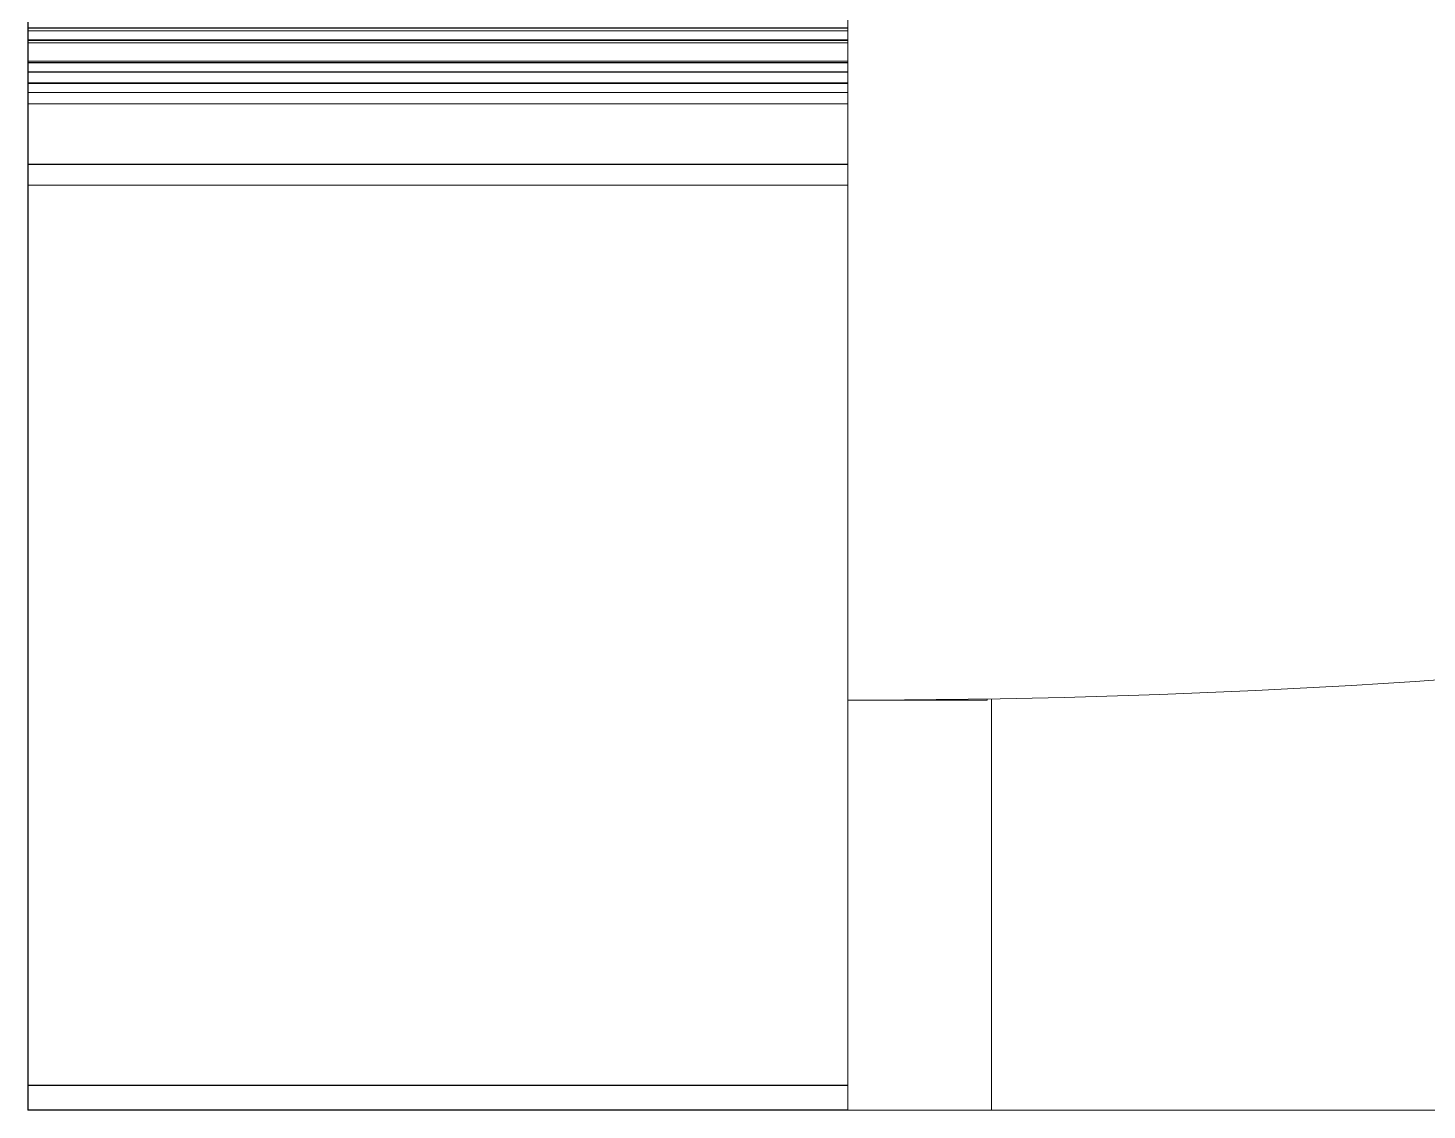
# Model space of a CAD drawing. Header units: millimetres. Extents: x 1359 to 3577, y 1336 to 3557.
# Drawn here: x 2546.57 to 2563.64, y 3183.08 to 3196.28 of the extents above; entities that cross this region are included whole.
import ezdxf

# ---------------------------------------------------------------- set-up
doc = ezdxf.new("R2010")
doc.units = ezdxf.units.MM
doc.set_wipeout_variables(frame=1)
doc.layers.add('000-PI-Oprema', color=30, linetype='Continuous', lineweight=5)
doc.layers.add('002-PI-Kabelska kanalica', color=150, linetype='Continuous')

msp = doc.modelspace()

# ---------------------------------------------------------------- linework, layer by layer
for p, q in [((2546.571, 3196.35), (2546.571, 3196.126)), ((2546.571, 3196.126), (2546.571, 3195.853)), ((2706.571, 3196.126), (2546.571, 3196.126)), ((2546.571, 3195.853), (2546.571, 3195.741)), ((2706.571, 3195.853), (2546.571, 3195.853)), ((2546.571, 3195.741), (2546.571, 3195.605)), ((2706.571, 3195.741), (2546.571, 3195.741)), ((2546.571, 3195.605), (2546.571, 3194.613)), ((2706.571, 3195.605), (2546.571, 3195.605)), ((2546.571, 3194.613), (2546.571, 3183.383)), ((2706.571, 3194.613), (2546.571, 3194.613)), ((2546.571, 3183.383), (2546.571, 3183.083)), ((2706.571, 3183.383), (2546.571, 3183.383)), ((2706.571, 3183.083), (2546.571, 3183.083))]:
    msp.add_line(p, q)
at = {"layer": '002-PI-Kabelska kanalica', "color": 0, "linetype": 'ByBlock', "lineweight": 0}
for p, q in [((2546.571, 3196.35), (2546.571, 3196.126)), ((2546.571, 3196.35), (2546.571, 3196.126)), ((2546.571, 3196.35), (2546.571, 3196.126)), ((2546.571, 3196.281), (2546.571, 3196.173)), ((2546.571, 3196.281), (2546.571, 3196.173)), ((2546.571, 3196.281), (2546.571, 3196.173)), ((2546.571, 3196.281), (2546.571, 3196.173)), ((2546.571, 3196.281), (2546.571, 3196.173)), ((2546.571, 3196.281), (2546.571, 3196.173)), ((2546.571, 3196.278), (2546.571, 3196.28)), ((2546.571, 3196.278), (2546.571, 3196.28)), ((2556.571, 3196.28), (2546.571, 3196.28)), ((2546.571, 3196.278), (2546.571, 3196.28)), ((2546.571, 3196.278), (2546.571, 3196.28)), ((2546.571, 3196.278), (2546.571, 3196.28)), ((2546.571, 3196.278), (2546.571, 3196.28)), ((2556.571, 3196.28), (2546.571, 3196.28)), ((2546.571, 3196.28), (2546.571, 3196.278)), ((2546.571, 3196.28), (2546.571, 3196.278)), ((2546.571, 3196.28), (2546.571, 3196.278)), ((2546.571, 3196.28), (2546.571, 3196.278)), ((2546.571, 3196.28), (2546.571, 3196.278)), ((2546.571, 3196.28), (2546.571, 3196.278)), ((2546.571, 3196.28), (2546.571, 3196.278)), ((2546.571, 3196.28), (2546.571, 3196.278)), ((2546.571, 3196.28), (2546.571, 3196.278)), ((2546.571, 3196.278), (2546.571, 3196.244)), ((2546.571, 3196.278), (2546.571, 3196.244)), ((2556.571, 3196.278), (2546.571, 3196.278)), ((2546.571, 3196.278), (2546.571, 3196.244)), ((2546.571, 3196.278), (2546.571, 3196.244)), ((2546.571, 3196.278), (2546.571, 3196.244)), ((2546.571, 3196.278), (2546.571, 3196.244)), ((2556.571, 3196.278), (2546.571, 3196.278)), ((2546.571, 3196.278), (2546.571, 3196.244)), ((2546.571, 3196.278), (2546.571, 3196.244)), ((2546.571, 3196.278), (2546.571, 3196.244)), ((2546.571, 3196.278), (2546.571, 3196.244)), ((2546.571, 3196.278), (2546.571, 3196.244)), ((2546.571, 3196.278), (2546.571, 3196.244)), ((2546.571, 3196.278), (2546.571, 3196.244)), ((2546.571, 3196.278), (2546.571, 3196.244)), ((2546.571, 3196.278), (2546.571, 3196.244)), ((2546.571, 3196.244), (2546.571, 3196.136)), ((2546.571, 3196.244), (2546.571, 3196.136)), ((2556.571, 3196.244), (2546.571, 3196.244)), ((2546.571, 3196.244), (2546.571, 3196.136)), ((2546.571, 3196.244), (2546.571, 3196.136)), ((2546.571, 3196.244), (2546.571, 3196.136)), ((2546.571, 3196.244), (2546.571, 3196.136)), ((2556.571, 3196.244), (2546.571, 3196.244)), ((2546.571, 3196.244), (2546.571, 3196.136)), ((2546.571, 3196.244), (2546.571, 3196.136)), ((2546.571, 3196.244), (2546.571, 3196.136)), ((2546.571, 3196.244), (2546.571, 3196.136)), ((2546.571, 3196.244), (2546.571, 3196.136)), ((2546.571, 3196.244), (2546.571, 3196.136)), ((2546.571, 3196.244), (2546.571, 3196.136)), ((2546.571, 3196.244), (2546.571, 3196.136)), ((2546.571, 3196.244), (2546.571, 3196.136)), ((2546.571, 3196.171), (2546.571, 3196.173)), ((2546.571, 3196.171), (2546.571, 3196.173)), ((2546.571, 3196.171), (2546.571, 3196.173)), ((2546.571, 3196.173), (2546.571, 3196.171)), ((2546.571, 3196.173), (2546.571, 3196.171)), ((2546.571, 3196.173), (2546.571, 3196.171)), ((2546.571, 3196.171), (2546.571, 3196.137)), ((2546.571, 3196.171), (2546.571, 3196.137)), ((2546.571, 3196.171), (2546.571, 3196.137)), ((2546.571, 3196.171), (2546.571, 3196.137)), ((2546.571, 3196.171), (2546.571, 3196.137)), ((2546.571, 3196.171), (2546.571, 3196.137)), ((2546.571, 3196.137), (2546.571, 3196.03)), ((2546.571, 3196.137), (2546.571, 3196.03)), ((2546.571, 3196.137), (2546.571, 3196.03)), ((2546.571, 3196.137), (2546.571, 3196.03)), ((2546.571, 3196.137), (2546.571, 3196.03)), ((2546.571, 3196.137), (2546.571, 3196.03)), ((2546.571, 3196.136), (2546.571, 3196.134)), ((2546.571, 3196.136), (2546.571, 3196.134)), ((2556.571, 3196.136), (2546.571, 3196.136)), ((2546.571, 3196.136), (2546.571, 3196.134)), ((2546.571, 3196.136), (2546.571, 3196.134)), ((2546.571, 3196.136), (2546.571, 3196.134)), ((2546.571, 3196.136), (2546.571, 3196.134)), ((2556.571, 3196.136), (2546.571, 3196.136)), ((2546.571, 3196.134), (2546.571, 3196.1)), ((2546.571, 3196.134), (2546.571, 3196.1)), ((2556.571, 3196.134), (2546.571, 3196.134)), ((2546.571, 3196.134), (2546.571, 3196.1)), ((2546.571, 3196.134), (2546.571, 3196.1)), ((2546.571, 3196.134), (2546.571, 3196.1)), ((2546.571, 3196.134), (2546.571, 3196.1)), ((2556.571, 3196.134), (2546.571, 3196.134)), ((2546.571, 3196.126), (2546.571, 3195.853)), ((2556.571, 3196.126), (2546.571, 3196.126)), ((2546.571, 3196.126), (2546.571, 3195.853)), ((2546.571, 3196.126), (2546.571, 3195.853)), ((2556.571, 3196.126), (2546.571, 3196.126)), ((2546.571, 3196.1), (2546.571, 3195.876)), ((2546.571, 3196.1), (2546.571, 3195.876)), ((2556.571, 3196.1), (2546.571, 3196.1)), ((2546.571, 3196.1), (2546.571, 3195.876)), ((2546.571, 3196.1), (2546.571, 3195.876)), ((2546.571, 3196.1), (2546.571, 3195.876)), ((2546.571, 3196.1), (2546.571, 3195.876)), ((2556.571, 3196.1), (2546.571, 3196.1)), ((2546.571, 3196.028), (2546.571, 3196.03)), ((2546.571, 3196.028), (2546.571, 3196.03)), ((2546.571, 3196.028), (2546.571, 3196.03)), ((2546.571, 3196.03), (2546.571, 3196.028)), ((2546.571, 3196.03), (2546.571, 3196.028)), ((2546.571, 3196.03), (2546.571, 3196.028)), ((2546.571, 3196.028), (2546.571, 3195.994)), ((2546.571, 3196.028), (2546.571, 3195.994)), ((2546.571, 3196.028), (2546.571, 3195.994)), ((2546.571, 3196.028), (2546.571, 3195.994)), ((2546.571, 3196.028), (2546.571, 3195.994)), ((2546.571, 3196.028), (2546.571, 3195.994)), ((2546.571, 3195.994), (2546.571, 3195.886)), ((2546.571, 3195.994), (2546.571, 3195.886)), ((2546.571, 3195.994), (2546.571, 3195.886)), ((2546.571, 3195.994), (2546.571, 3195.886)), ((2546.571, 3195.994), (2546.571, 3195.886)), ((2546.571, 3195.994), (2546.571, 3195.886)), ((2546.571, 3195.886), (2546.571, 3195.884)), ((2546.571, 3195.886), (2546.571, 3195.884)), ((2546.571, 3195.886), (2546.571, 3195.884)), ((2546.571, 3195.884), (2546.571, 3195.85)), ((2546.571, 3195.884), (2546.571, 3195.85)), ((2546.571, 3195.884), (2546.571, 3195.85)), ((2546.571, 3195.876), (2546.571, 3195.603)), ((2546.571, 3195.876), (2546.571, 3195.603)), ((2556.571, 3195.876), (2546.571, 3195.876)), ((2546.571, 3195.876), (2546.571, 3195.603)), ((2546.571, 3195.876), (2546.571, 3195.603)), ((2546.571, 3195.876), (2546.571, 3195.603)), ((2546.571, 3195.876), (2546.571, 3195.603)), ((2556.571, 3195.876), (2546.571, 3195.876)), ((2546.571, 3195.853), (2546.571, 3195.741)), ((2556.571, 3195.853), (2546.571, 3195.853)), ((2546.571, 3195.853), (2546.571, 3195.741)), ((2546.571, 3195.853), (2546.571, 3195.741)), ((2556.571, 3195.853), (2546.571, 3195.853)), ((2546.571, 3195.85), (2546.571, 3195.626)), ((2546.571, 3195.85), (2546.571, 3195.626)), ((2546.571, 3195.85), (2546.571, 3195.626)), ((2546.571, 3195.741), (2546.571, 3195.605)), ((2556.571, 3195.741), (2546.571, 3195.741)), ((2546.571, 3195.741), (2546.571, 3195.605)), ((2546.571, 3195.741), (2546.571, 3195.605)), ((2556.571, 3195.741), (2546.571, 3195.741)), ((2546.571, 3195.626), (2546.571, 3195.353)), ((2546.571, 3195.626), (2546.571, 3195.353)), ((2546.571, 3195.626), (2546.571, 3195.353)), ((2546.571, 3195.605), (2546.571, 3194.613)), ((2556.571, 3195.605), (2546.571, 3195.605)), ((2546.571, 3195.605), (2546.571, 3194.613)), ((2546.571, 3195.605), (2546.571, 3194.613)), ((2556.571, 3195.605), (2546.571, 3195.605)), ((2546.571, 3195.603), (2546.571, 3195.491)), ((2546.571, 3195.603), (2546.571, 3195.491)), ((2556.571, 3195.603), (2546.571, 3195.603)), ((2546.571, 3195.603), (2546.571, 3195.491)), ((2546.571, 3195.603), (2546.571, 3195.491)), ((2546.571, 3195.603), (2546.571, 3195.491)), ((2546.571, 3195.603), (2546.571, 3195.491)), ((2556.571, 3195.603), (2546.571, 3195.603)), ((2546.571, 3195.491), (2546.571, 3195.355)), ((2546.571, 3195.491), (2546.571, 3195.355)), ((2556.571, 3195.491), (2546.571, 3195.491)), ((2546.571, 3195.491), (2546.571, 3195.355)), ((2546.571, 3195.491), (2546.571, 3195.355)), ((2546.571, 3195.491), (2546.571, 3195.355)), ((2546.571, 3195.491), (2546.571, 3195.355)), ((2556.571, 3195.491), (2546.571, 3195.491)), ((2546.571, 3195.355), (2546.571, 3194.363)), ((2546.571, 3195.355), (2546.571, 3194.363)), ((2556.571, 3195.355), (2546.571, 3195.355)), ((2546.571, 3195.355), (2546.571, 3194.363)), ((2546.571, 3195.355), (2546.571, 3194.363)), ((2546.571, 3195.355), (2546.571, 3194.363)), ((2546.571, 3195.355), (2546.571, 3194.363)), ((2556.571, 3195.355), (2546.571, 3195.355)), ((2546.571, 3195.353), (2546.571, 3195.241)), ((2546.571, 3195.353), (2546.571, 3195.241)), ((2546.571, 3195.353), (2546.571, 3195.241)), ((2546.571, 3195.241), (2546.571, 3195.105)), ((2546.571, 3195.241), (2546.571, 3195.105)), ((2546.571, 3195.241), (2546.571, 3195.105)), ((2546.571, 3195.105), (2546.571, 3194.113)), ((2546.571, 3195.105), (2546.571, 3194.113)), ((2546.571, 3195.105), (2546.571, 3194.113)), ((2546.571, 3194.613), (2546.571, 3183.383)), ((2556.571, 3194.613), (2546.571, 3194.613)), ((2546.571, 3194.613), (2546.571, 3183.383)), ((2546.571, 3194.613), (2546.571, 3183.383)), ((2556.571, 3194.613), (2546.571, 3194.613)), ((2546.571, 3194.363), (2546.571, 3183.133)), ((2546.571, 3194.363), (2546.571, 3183.133)), ((2556.571, 3194.363), (2546.571, 3194.363)), ((2546.571, 3194.363), (2546.571, 3183.133)), ((2546.571, 3194.363), (2546.571, 3183.133)), ((2546.571, 3194.363), (2546.571, 3183.133)), ((2546.571, 3194.363), (2546.571, 3183.133)), ((2556.571, 3194.363), (2546.571, 3194.363)), ((2546.571, 3183.383), (2546.571, 3183.083)), ((2546.571, 3183.383), (2546.571, 3183.083)), ((2546.571, 3183.383), (2546.571, 3183.083))]:
    msp.add_line(p, q, dxfattribs=at)

# ---------------------------------------------------------------- next in the draw order: wipeouts: each hides what was drawn before it
msp.add_wipeout([(2556.571, 3330.083), (2626.371, 3330.083), (2626.371, 3183.083), (2556.571, 3183.083)])

# ---------------------------------------------------------------- next in the draw order: linework, layer by layer
at = {"layer": '000-PI-Oprema', "color": 0, "linetype": 'ByBlock', "lineweight": 0}
for p, q in [((2556.571, 3188.084), (2556.571, 3183.083)), ((2556.571, 3188.084), (2556.571, 3183.083)), ((2556.872, 3188.083), (2556.571, 3188.083)), ((2558.271, 3188.083), (2556.571, 3188.083)), ((2556.571, 3188.083), (2556.571, 3188.083)), ((2556.872, 3188.083), (2556.571, 3188.083)), ((2558.271, 3188.083), (2556.571, 3188.083)), ((2556.571, 3188.083), (2556.571, 3188.083)), ((2558.271, 3188.083), (2558.271, 3188.097)), ((2558.271, 3188.083), (2558.271, 3188.097)), ((2558.327, 3188.098), (2558.327, 3183.083)), ((2558.327, 3188.098), (2558.327, 3183.083)), ((2558.327, 3183.083), (2556.571, 3183.083)), ((2558.327, 3183.083), (2556.571, 3183.083)), ((2624.616, 3183.083), (2558.327, 3183.083)), ((2624.616, 3183.083), (2558.327, 3183.083))]:
    msp.add_line(p, q, dxfattribs=at)
msp.add_arc((2556.571, 3293.75), 105.667, 270.16313, 283.68555, dxfattribs=at)
msp.add_arc((2556.571, 3293.75), 105.667, 270.16313, 283.68555, dxfattribs=at)
msp.add_open_spline([(2556.571, 3198.083), (2556.571, 3195.883), (2556.571, 3193.683), (2556.571, 3191.35), (2556.571, 3191.216), (2556.571, 3191.083)], degree=3, knots=[0, 0, 0, 0, 0.942857, 0.942857, 1, 1, 1, 1], dxfattribs=at)
msp.add_open_spline([(2556.571, 3198.083), (2556.571, 3195.883), (2556.571, 3193.683), (2556.571, 3191.35), (2556.571, 3191.216), (2556.571, 3191.083)], degree=3, knots=[0, 0, 0, 0, 0.942857, 0.942857, 1, 1, 1, 1], dxfattribs=at)
msp.add_open_spline([(2556.571, 3191.083), (2556.571, 3190.083), (2556.571, 3189.083), (2556.571, 3188.083)], degree=3, dxfattribs=at)
msp.add_open_spline([(2556.571, 3191.083), (2556.571, 3190.083), (2556.571, 3189.083), (2556.571, 3188.083)], degree=3, dxfattribs=at)

doc.saveas('drawing.dxf')
